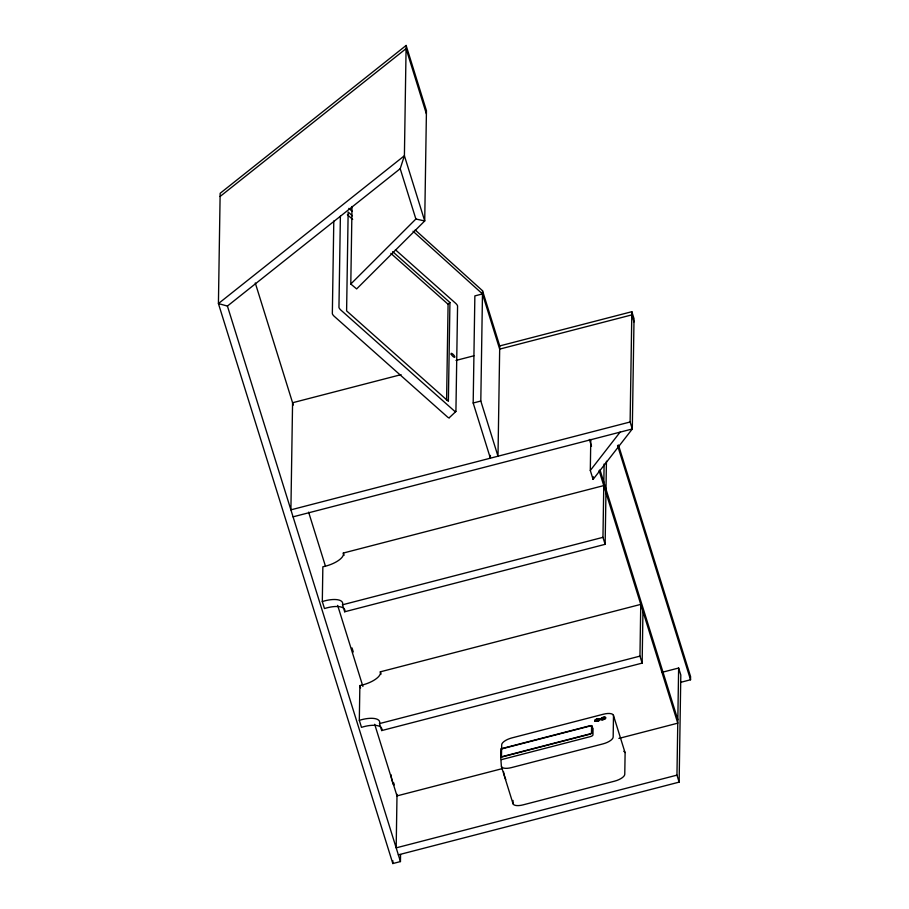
<?xml version="1.0" encoding="UTF-8"?>
<svg xmlns="http://www.w3.org/2000/svg" width="909" height="909" viewBox="0 0 909 909"><rect width="100%" height="100%" fill="white"/><g stroke="black" fill="none" stroke-linecap="round" stroke-linejoin="round"><path stroke-width="1.36" d="M322.309 601.565L322.854 566.784A18.691 7.181 -17.3 0 0 343.318 553.036L603.769 485.588L602.962 537.333L605.133 544.321L344.681 611.78L342.511 604.792A18.691 7.181 -17.3 0 0 322.309 601.565L324.49 608.553A18.691 7.181 -17.3 0 1 344 608.541M333.796 220.978L332.342 313.548A2.647 0.773 46.7 0 0 334.228 316.298L447.398 416.913A2.647 0.773 46.7 0 0 449.307 417.538M340.386 216.137L338.955 307.299A2.647 0.773 46.7 0 0 340.841 310.049L454.011 410.663A2.647 0.773 46.7 0 0 455.92 411.3L457.568 306.094A2.647 0.773 46.7 0 0 455.693 303.356L395.404 249.748M400.562 854.528L400.449 861.573L392.824 863.55L218.421 303.583L220.148 193.299L406.13 45.45L426.446 110.671L424.719 220.955L356.646 288.926L350.794 284.017L352.01 206.502M359.316 720.36L359.862 685.579A18.691 7.181 -17.3 0 0 380.314 671.831L640.765 604.383L639.959 656.128L642.14 663.115L381.689 730.575A18.691 7.181 -17.3 0 0 361.487 727.348L359.316 720.36A18.691 7.181 -17.3 0 1 379.507 723.587L639.959 656.128M392.824 863.55L392.87 860.732M406.13 45.45L404.403 155.734L400.199 168.699L227.42 306.06L218.421 303.583L404.403 155.734L424.719 220.955L415.879 219.024L350.794 284.017M397.017 794.307L396.176 847.858L676.955 775.138L678.637 668.024L662.195 672.285M446.592 400.267L448.092 304.265L449.932 302.527L392.677 251.634M449.932 302.527L448.376 401.358L346.602 310.878L348.158 212.047L352.397 215.808M490.417 455.375L490.371 458.193L473.18 403.005L474.862 295.902L482.486 293.925L499.666 349.113L631.8 314.889L633.982 321.877M482.531 290.744L499.723 345.931L497.996 456.216L480.804 401.028L482.531 290.744L415.186 229.943M500.734 757.299L500.87 748.811L589.805 725.78A2.647 1.011 -17.3 0 1 592.327 726.189L592.225 732.54A2.647 1.011 -17.3 0 1 589.668 734.267L500.734 757.299L501.359 765.992A10.567 4.068 -17.3 0 0 511.46 767.605L602.928 743.903A10.567 4.068 -17.3 0 0 613.166 737.029L613.495 715.826A10.567 4.068 -17.3 0 0 603.394 714.213L511.926 737.903A10.567 4.068 -17.3 0 0 501.688 744.778L501.461 756.811L589.907 733.893A1.886 0.727 -17.3 0 0 591.486 732.836L591.589 726.28A1.886 0.727 -17.3 0 0 590.032 726.03L501.586 748.925M513.017 800.431L512.971 803.261A10.567 4.068 -17.3 0 0 523.061 804.874L614.541 781.172A10.567 4.068 -17.3 0 0 624.767 774.298L625.108 753.095A10.567 4.068 -17.3 0 0 623.779 751.323M499.723 345.931L631.846 311.707L634.028 318.695L632.3 428.98L593.088 479.407L590.305 470.464L590.782 439.456M593.088 479.407L593.134 476.589M603.826 482.19L604.11 464.01M605.133 544.321L605.951 492.576M605.996 489.178L606.439 461.204M293.073 516.835L632.3 428.98L630.119 421.992L631.846 311.707M642.14 663.115L642.947 611.371M398.358 854.846L679.137 782.126L680.807 675.012L678.637 668.024M680.943 682.261L690.533 679.773L690.579 676.591L618.438 444.978M590.305 470.464L620.097 432.139M449.239 417.754L455.852 411.516M220.092 196.48L406.084 48.631L426.389 113.852M401.074 374.644L292.573 402.744L290.903 509.847L630.119 421.992M456.011 360.418L473.862 355.794M473.18 403.005L480.804 401.028M342.511 604.792L602.962 537.333M501.461 759.629L590.395 736.597A2.647 1.011 -17.3 0 0 592.952 734.87L593.054 728.518A2.647 1.011 -17.3 0 0 592.316 727.95M502.45 768.582L396.994 795.898L374.69 724.291M618.881 738.426L677.773 723.166L599.076 470.521M348.874 208.377L352.044 211.195M347.374 214.717L352.681 219.433M390.847 253.361L448.092 304.265M413.038 231.227L482.486 293.925M617.552 445.444L690.533 679.773M599.974 469.828L677.83 719.78M589.396 439.445L591.509 446.194M676.955 775.138L679.137 782.126M613.416 715.292L625.028 752.561M400.199 168.699L415.879 219.024M501.438 766.526L513.051 803.795M343.318 553.036L344.045 555.365M380.314 671.831L381.041 674.16M255.27 282.96L293.3 405.073M379.507 723.587L381.689 730.575M352.022 647.935L353.283 651.98M308.617 512.165L325.456 566.205M337.659 605.394L362.907 686.454M359.862 685.579L360.589 687.908M227.42 306.06L400.449 861.573M344.647 609.484A18.691 7.181 -17.3 0 1 344.681 611.78M605.474 718.36A2.238 0.864 -17.3 0 1 602.553 719.712A2.238 0.864 -17.3 0 1 601.531 718.701M596.122 719.405A2.647 1.011 -17.3 0 1 599.906 719.258A2.647 1.011 -17.3 0 1 597.418 721.269M599.906 719.258A2.647 1.011 -17.3 0 1 596.486 721.223A2.647 1.011 -17.3 0 1 595.588 719.712M505.79 779.467A5.284 0.614 75.5 0 1 503.518 771.707M595.225 721.303A2.647 1.011 -17.3 0 1 595.656 719.928M599.531 719.439A2.238 0.864 -17.3 0 1 598.736 720.587A2.238 0.864 -17.3 0 1 596.349 721.269M595.906 721.235A2.238 0.864 -17.3 0 1 595.918 719.962M393.858 783.047A5.284 0.614 75.5 0 1 392.552 782.194A5.284 0.614 75.5 0 1 391.347 774.979M451.296 354.385A2.647 0.773 46.7 0 0 454.591 357.317A2.647 0.773 46.7 0 0 452.966 354.26A2.647 0.773 46.7 0 0 451.296 354.385M602.156 719.258A2.238 0.864 -17.3 0 0 605.405 717.644A2.238 0.864 -17.3 0 0 602.19 717.701A2.238 0.864 -17.3 0 0 602.156 719.258M602.042 719.701A2.647 1.011 -17.3 0 0 605.871 717.803A2.647 1.011 -17.3 0 0 602.076 717.871A2.647 1.011 -17.3 0 0 602.042 719.701M596.202 720.803A2.238 0.864 -17.3 0 0 599.451 719.189A2.238 0.864 -17.3 0 0 596.224 719.246A2.238 0.864 -17.3 0 0 596.202 720.803"/></g></svg>
